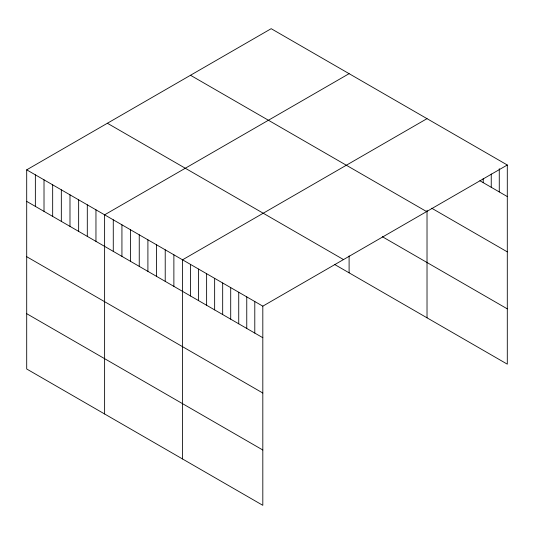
<?xml version="1.0" encoding="UTF-8"?>
<svg xmlns="http://www.w3.org/2000/svg" width="534" height="534" viewBox="0 0 534 534"><rect width="100%" height="100%" fill="white"/><g stroke="black" fill="none" stroke-linecap="round" stroke-linejoin="round"><path stroke-width="0.8" d="M26.7 169.839L262.815 306.156L262.815 505.318L26.7 368.994L26.7 169.839L271.185 28.682L507.3 165.006L507.3 364.161L334.671 264.497M349.102 73.672L104.617 214.822L104.617 413.977M427.02 118.655L182.535 259.811L182.535 458.966M262.815 306.156L507.3 165.006M479.872 180.726L507.3 196.565M431.706 208.227L507.3 251.874M190.504 75.267L426.619 211.584M382.291 236.682L507.3 308.859M107.381 123.254L343.495 259.577M26.7 201.391L262.815 337.715M26.7 256.7L262.815 393.024M26.7 313.685L262.815 450.008M499.27 168.677L499.27 191.933M491.247 174.004L491.247 187.294M483.217 178.51L483.217 182.661M427.02 210.269L427.02 317.817M349.102 255.926L349.102 272.827M254.791 301.523L254.791 333.082M246.761 296.884L246.761 328.443M238.731 292.252L238.731 323.811M230.708 287.619L230.708 319.178M222.678 282.98L222.678 314.539M214.648 278.347L214.648 309.907M206.625 273.715L206.625 305.268M198.595 269.076L198.595 300.635M190.565 264.443L190.565 296.003M173.877 254.811L173.877 286.371M165.22 249.812L165.22 281.371M156.562 244.812L156.562 276.372M147.905 239.813L147.905 271.372M139.247 234.813L139.247 266.373M130.59 229.82L130.59 261.373M121.932 224.821L121.932 256.38M113.275 219.821L113.275 251.381M95.96 209.822L95.96 241.381M87.302 204.822L87.302 236.382M78.645 199.829L78.645 231.382M69.987 194.83L69.987 226.389M61.33 189.83L61.33 221.39M52.672 184.831L52.672 216.39M44.015 179.831L44.015 211.391M35.357 174.832L35.357 206.391"/></g></svg>
